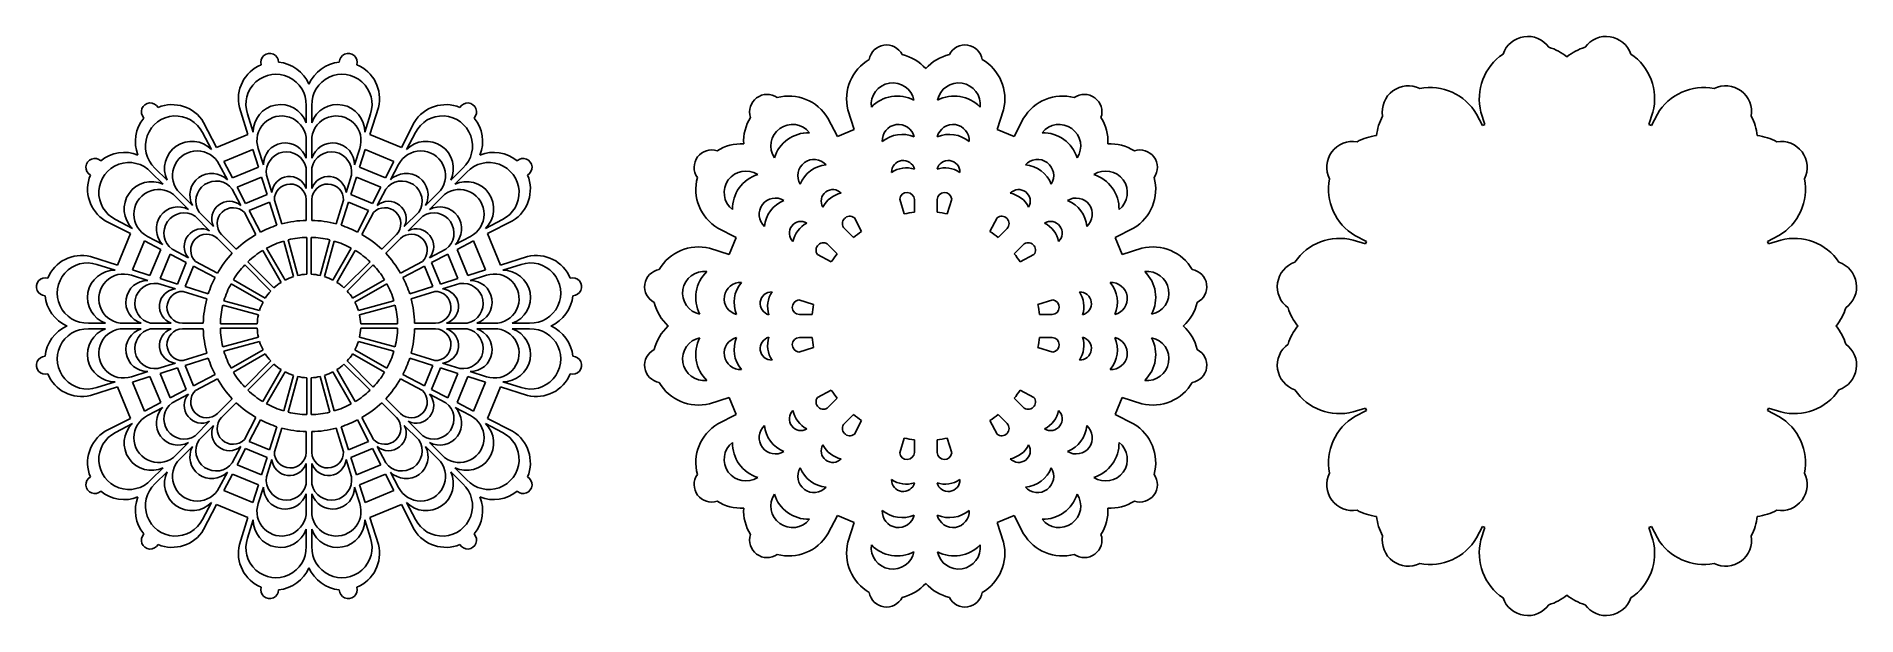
# Model space of a CAD drawing. Extents: x 148 to 788, y 27 to 230.
import ezdxf

# ---------------------------------------------------------------- set-up
doc = ezdxf.new("R2010")
doc.units = 0
doc.layers.get('0').update_dxf_attribs({"linetype": 'CONTINUOUS'})

msp = doc.modelspace()

# ---------------------------------------------------------------- linework, layer by layer
for p, q in [((222.555645, 195.614898), (219.549922, 205.058061)), ((242.97879, 199.734998), (242.97879, 205.803322)), ((244.97879, 199.734998), (244.97879, 205.803322)), ((265.401936, 195.614898), (268.407659, 205.058061)), ((211.534934, 191.04997), (206.982977, 199.852661)), ((224.375513, 196.368713), (222.369441, 202.798211)), ((263.582068, 196.368713), (265.588139, 202.798211)), ((276.422647, 191.04997), (280.974604, 199.852661)), ((429.577252, 194.876483), (426.24678, 201.317034)), ((435.504578, 197.331663), (433.30542, 204.240818)), ((485.740355, 197.331663), (487.939513, 204.240818)), ((491.667681, 194.876483), (494.998152, 201.317034)), ((656.199961, 198.702997), (654.095022, 202.773581)), ((657.033903, 199.048427), (655.643982, 203.415181)), ((657.033903, 199.048427), (656.199961, 198.702997)), ((714.659165, 199.048427), (716.049086, 203.415181)), ((715.493107, 198.702997), (714.659165, 199.048427)), ((715.493107, 198.702997), (717.598046, 202.773581)), ((209.715065, 190.296156), (206.58723, 196.261005)), ((211.534934, 191.04997), (222.555645, 195.614898)), ((242.97879, 187.215376), (242.97879, 194.641834)), ((244.97879, 187.215376), (244.97879, 194.641834)), ((265.401936, 195.614898), (276.422647, 191.04997)), ((278.242515, 190.296156), (281.370351, 196.261005)), ((429.577252, 194.876483), (435.504578, 197.331663)), ((485.740355, 197.331663), (491.667681, 194.876483)), ((224.257664, 190.267619), (214.112522, 186.065364)), ((217.061971, 180.361645), (214.112522, 186.065364)), ((226.205227, 184.148906), (224.257664, 190.267619)), ((227.961273, 184.876284), (226.151068, 190.678024)), ((259.996308, 184.876284), (261.806513, 190.678024)), ((261.752354, 184.148906), (263.699917, 190.267619)), ((273.845059, 186.065364), (263.699917, 190.267619)), ((270.89561, 180.361645), (273.845059, 186.065364)), ((192.766025, 178.107762), (188.475072, 182.398715)), ((194.180239, 179.521976), (189.889286, 183.812929)), ((215.305925, 179.634267), (212.483483, 185.016725)), ((217.061971, 180.361645), (226.205227, 184.148906)), ((218.759873, 177.078197), (227.326377, 180.626559)), ((229.269228, 174.522649), (227.326377, 180.626559)), ((230.971691, 175.227833), (229.062816, 181.345816)), ((242.97879, 176.665047), (242.97879, 183.920264)), ((244.97879, 176.665047), (244.97879, 183.920264)), ((256.985889, 175.227833), (258.894765, 181.345816)), ((258.688353, 174.522649), (260.631204, 180.626559)), ((260.631204, 180.626559), (269.197707, 177.078197)), ((261.752354, 184.148906), (270.89561, 180.361645)), ((272.651656, 179.634267), (275.474098, 185.016725)), ((293.777342, 179.521976), (298.068295, 183.812929)), ((295.191556, 178.107762), (299.482509, 182.398715)), ((201.618735, 169.255053), (196.367436, 174.506352)), ((203.032948, 170.669266), (197.781649, 175.920565)), ((219.999722, 170.683094), (217.023434, 176.35894)), ((221.702186, 171.388278), (218.759873, 177.078197)), ((221.702186, 171.388278), (229.269228, 174.522649)), ((242.97879, 165.430066), (242.97879, 172.746637)), ((244.97879, 165.430066), (244.97879, 172.746637)), ((258.688353, 174.522649), (266.255395, 171.388278)), ((266.255395, 171.388278), (269.197707, 177.078197)), ((267.957859, 170.683094), (270.934147, 176.35894)), ((284.924632, 170.669266), (290.175931, 175.920565)), ((286.338846, 169.255053), (291.590145, 174.506352)), ((453.096888, 167.73166), (451.481648, 172.908536)), ((456.622466, 168.243705), (456.622466, 172.701994)), ((464.622466, 168.243705), (464.622466, 172.701994)), ((468.148045, 167.73166), (469.763285, 172.908536)), ((209.078944, 161.794844), (203.948731, 166.925057)), ((210.493157, 163.209057), (205.362944, 168.33927)), ((225.368975, 160.443813), (221.324333, 168.157033)), ((223.011676, 168.855953), (230.133903, 171.806076)), ((226.921858, 161.294343), (223.011676, 168.855953)), ((232.715852, 163.694294), (230.133903, 171.806076)), ((234.415322, 164.190932), (231.821245, 172.504997)), ((253.542259, 164.190932), (256.136335, 172.504997)), ((255.241728, 163.694294), (257.823678, 171.806076)), ((257.823678, 171.806076), (264.945905, 168.855953)), ((261.035723, 161.294343), (264.945905, 168.855953)), ((262.588605, 160.443813), (266.633248, 168.157033)), ((277.464424, 163.209057), (282.594637, 168.33927)), ((278.878637, 161.794844), (284.00885, 166.925057)), ((438.067973, 161.506479), (435.549516, 166.309231)), ((483.17696, 161.506479), (485.695417, 166.309231)), ((181.238031, 160.753067), (172.43534, 165.305024)), ((181.991845, 162.572936), (176.026996, 165.700771)), ((176.673103, 149.732356), (181.238031, 160.753067)), ((218.437489, 155.264726), (213.263891, 160.438323)), ((269.520092, 155.264726), (274.693689, 160.438323)), ((305.965736, 162.572936), (311.930585, 165.700771)), ((306.71955, 160.753067), (315.522241, 165.305024)), ((306.71955, 160.753067), (311.284478, 149.732356)), ((394.055193, 159.354425), (387.614643, 162.684897)), ((435.212942, 159.375589), (432.060455, 162.528076)), ((486.031991, 159.375589), (489.184477, 162.528076)), ((527.189739, 159.354425), (533.63029, 162.684897)), ((615.452748, 157.955783), (611.382163, 160.060722)), ((756.24032, 157.955783), (760.310905, 160.060722)), ((186.222637, 158.175479), (182.020382, 148.030337)), ((191.926356, 155.22603), (186.222637, 158.175479)), ((192.653734, 156.982076), (187.271276, 159.804518)), ((188.139095, 146.082774), (191.926356, 155.22603)), ((191.661442, 144.961624), (195.209804, 153.528128)), ((200.899723, 150.585815), (195.209804, 153.528128)), ((201.604906, 152.288279), (195.929061, 155.264567)), ((217.023275, 153.850512), (211.849678, 159.02411)), ((234.198665, 143.648884), (227.723949, 154.863422)), ((235.584306, 144.448884), (229.10959, 155.663422)), ((238.502115, 145.65748), (235.150555, 158.165672)), ((240.047596, 146.07159), (236.696036, 158.579782)), ((243.17879, 146.48382), (243.17879, 159.433253)), ((244.77879, 146.48382), (244.77879, 159.433253)), ((247.909985, 146.07159), (251.261545, 158.579782)), ((249.455466, 145.65748), (252.807026, 158.165672)), ((252.373275, 144.448884), (258.847991, 155.663422)), ((253.758915, 143.648884), (260.233632, 154.863422)), ((270.934306, 153.850512), (276.107903, 159.02411)), ((286.352674, 152.288279), (292.02852, 155.264567)), ((287.057858, 150.585815), (292.747777, 153.528128)), ((292.747777, 153.528128), (296.296139, 144.961624)), ((295.303847, 156.982076), (300.686304, 159.804518)), ((296.031225, 155.22603), (301.734944, 158.175479)), ((296.031225, 155.22603), (299.818485, 146.082774)), ((305.937199, 148.030337), (301.734944, 158.175479)), ((391.600014, 153.427099), (384.690859, 155.626257)), ((391.600014, 153.427099), (394.055193, 159.354425)), ((429.556088, 153.718735), (426.403601, 156.871222)), ((491.688845, 153.718735), (494.841332, 156.871222)), ((527.189739, 159.354425), (529.644918, 153.427099)), ((529.644918, 153.427099), (536.554074, 155.626257)), ((615.107318, 157.121841), (610.740563, 158.511763)), ((615.452748, 157.955783), (615.107318, 157.121841)), ((756.58575, 157.121841), (756.24032, 157.955783)), ((756.58575, 157.121841), (760.952505, 158.511763)), ((176.673103, 149.732356), (167.22994, 152.738079)), ((175.919288, 147.912488), (169.48979, 149.91856)), ((188.139095, 146.082774), (182.020382, 148.030337)), ((197.765352, 143.018773), (200.899723, 150.585815)), ((200.481925, 142.154098), (203.432048, 149.276325)), ((210.993658, 145.366143), (203.432048, 149.276325)), ((211.844188, 146.919026), (204.130968, 150.963668)), ((230.561715, 140.594915), (221.405084, 149.751547)), ((231.693086, 141.726286), (222.536454, 150.882917)), ((256.264495, 141.726286), (265.421126, 150.882917)), ((257.395865, 140.594915), (266.552497, 149.751547)), ((276.113393, 146.919026), (283.826613, 150.963668)), ((276.963922, 145.366143), (284.525533, 149.276325)), ((284.525533, 149.276325), (287.475656, 142.154098)), ((287.057858, 150.585815), (290.192229, 143.018773)), ((299.818485, 146.082774), (305.937199, 148.030337)), ((311.284478, 149.732356), (320.72764, 152.738079)), ((312.038292, 147.912488), (318.467791, 149.91856)), ((427.425198, 150.863704), (422.622446, 153.382161)), ((493.819735, 150.863704), (498.622487, 153.382161)), ((187.411717, 144.326728), (181.609977, 146.136933)), ((197.060168, 141.316309), (190.942185, 143.225185)), ((197.765352, 143.018773), (191.661442, 144.961624)), ((208.593707, 139.572149), (200.481925, 142.154098)), ((227.839117, 136.703695), (216.624579, 143.178411)), ((228.639117, 138.089336), (217.424579, 144.564052)), ((259.318464, 138.089336), (270.533002, 144.564052)), ((260.118464, 136.703695), (271.333002, 143.178411)), ((279.363874, 139.572149), (287.475656, 142.154098)), ((290.192229, 143.018773), (296.296139, 144.961624)), ((290.897413, 141.316309), (297.015395, 143.225185)), ((300.545863, 144.326728), (306.347604, 146.136933)), ((208.097069, 137.872679), (199.783004, 140.466756)), ((226.216411, 132.240405), (213.708219, 135.591965)), ((226.630521, 133.785886), (214.122329, 137.137446)), ((261.32706, 133.785886), (273.835252, 137.137446)), ((261.74117, 132.240405), (274.249362, 135.591965)), ((279.860512, 137.872679), (288.174576, 140.466756)), ((421.200017, 135.834789), (416.023141, 137.450029)), ((500.044915, 135.834789), (505.221792, 137.450029)), ((172.553003, 129.309211), (166.484679, 129.309211)), ((185.072625, 129.309211), (177.646167, 129.309211)), ((195.622954, 129.309211), (188.367737, 129.309211)), ((206.857935, 129.309211), (199.541364, 129.309211)), ((225.804181, 129.109211), (212.854748, 129.109211)), ((262.1534, 129.109211), (275.102833, 129.109211)), ((281.099645, 129.309211), (288.416217, 129.309211)), ((292.334627, 129.309211), (299.589844, 129.309211)), ((302.884955, 129.309211), (310.311414, 129.309211)), ((315.404578, 129.309211), (321.472901, 129.309211)), ((420.687972, 132.309211), (416.229683, 132.309211)), ((500.55696, 132.309211), (505.01525, 132.309211)), ((172.553003, 127.309211), (166.484679, 127.309211)), ((185.072625, 127.309211), (177.646167, 127.309211)), ((195.622954, 127.309211), (188.367737, 127.309211)), ((206.857935, 127.309211), (199.541364, 127.309211)), ((225.804181, 127.509211), (212.854748, 127.509211)), ((226.216411, 124.378016), (213.708219, 121.026456)), ((226.630521, 122.832535), (214.122329, 119.480975)), ((261.32706, 122.832535), (273.835252, 119.480975)), ((261.74117, 124.378016), (274.249362, 121.026456)), ((262.1534, 127.509211), (275.102833, 127.509211)), ((281.099645, 127.309211), (288.416217, 127.309211)), ((292.334627, 127.309211), (299.589844, 127.309211)), ((302.884955, 127.309211), (310.311414, 127.309211)), ((315.404578, 127.309211), (321.472901, 127.309211)), ((420.687972, 124.309211), (416.229683, 124.309211)), ((500.55696, 124.309211), (505.01525, 124.309211)), ((197.060168, 115.302112), (190.942185, 113.393236)), ((208.097069, 118.745742), (199.783004, 116.151665)), ((208.593707, 117.046273), (200.481925, 114.464323)), ((227.839117, 119.914726), (216.624579, 113.44001)), ((228.639117, 118.529086), (217.424579, 112.054369)), ((230.561715, 116.023506), (221.405084, 106.866875)), ((257.395865, 116.023506), (266.552497, 106.866875)), ((259.318464, 118.529086), (270.533002, 112.054369)), ((260.118464, 119.914726), (271.333002, 113.44001)), ((279.363874, 117.046273), (287.475656, 114.464323)), ((279.860512, 118.745742), (288.174576, 116.151665)), ((290.897413, 115.302112), (297.015395, 113.393236)), ((421.200017, 120.783632), (416.023141, 119.168392)), ((500.044915, 120.783632), (505.221792, 119.168392)), ((175.919288, 108.705933), (169.48979, 106.699862)), ((187.411717, 112.291693), (181.609977, 110.481488)), ((188.139095, 110.535647), (182.020382, 108.588084)), ((191.926356, 101.392391), (188.139095, 110.535647)), ((197.765352, 113.599648), (191.661442, 111.656797)), ((195.209804, 103.090294), (191.661442, 111.656797)), ((200.899723, 106.032606), (197.765352, 113.599648)), ((203.432048, 107.342096), (200.481925, 114.464323)), ((210.993658, 111.252278), (203.432048, 107.342096)), ((211.844188, 109.699396), (204.130968, 105.654753)), ((231.693086, 114.892136), (222.536454, 105.735504)), ((234.198665, 112.969537), (227.723949, 101.754999)), ((235.584306, 112.169537), (229.10959, 100.954999)), ((238.502115, 110.960941), (235.150555, 98.452749)), ((240.047596, 110.546831), (236.696036, 98.038639)), ((243.17879, 110.134601), (243.17879, 97.185168)), ((244.77879, 110.134601), (244.77879, 97.185168)), ((247.909985, 110.546831), (251.261545, 98.038639)), ((249.455466, 110.960941), (252.807026, 98.452749)), ((252.373275, 112.169537), (258.847991, 100.954999)), ((253.758915, 112.969537), (260.233632, 101.754999)), ((256.264495, 114.892136), (265.421126, 105.735504)), ((276.113393, 109.699396), (283.826613, 105.654753)), ((276.963922, 111.252278), (284.525533, 107.342096)), ((287.475656, 114.464323), (284.525533, 107.342096)), ((290.192229, 113.599648), (287.057858, 106.032606)), ((290.192229, 113.599648), (296.296139, 111.656797)), ((296.296139, 111.656797), (292.747777, 103.090294)), ((299.818485, 110.535647), (296.031225, 101.392391)), ((299.818485, 110.535647), (305.937199, 108.588084)), ((300.545863, 112.291693), (306.347604, 110.481488)), ((312.038292, 108.705933), (318.467791, 106.699862)), ((176.673103, 106.886065), (167.22994, 103.880342)), ((181.238031, 95.865354), (176.673103, 106.886065)), ((182.020382, 108.588084), (186.222637, 98.442942)), ((200.899723, 106.032606), (195.209804, 103.090294)), ((201.604906, 104.330142), (195.929061, 101.353854)), ((217.023275, 102.767909), (211.849678, 97.594312)), ((270.934306, 102.767909), (276.107903, 97.594312)), ((286.352674, 104.330142), (292.02852, 101.353854)), ((287.057858, 106.032606), (292.747777, 103.090294)), ((301.734944, 98.442942), (305.937199, 108.588084)), ((311.284478, 106.886065), (306.71955, 95.865354)), ((311.284478, 106.886065), (320.72764, 103.880342)), ((391.600014, 103.191322), (384.690859, 100.992164)), ((394.055193, 97.263996), (391.600014, 103.191322)), ((427.425198, 105.754717), (422.622446, 103.23626)), ((429.556088, 102.899686), (426.403601, 99.7472)), ((491.688845, 102.899686), (494.841332, 99.7472)), ((493.819735, 105.754717), (498.622487, 103.23626)), ((529.644918, 103.191322), (527.189739, 97.263996)), ((529.644918, 103.191322), (536.554074, 100.992164)), ((191.926356, 101.392391), (186.222637, 98.442942)), ((192.653734, 99.636345), (187.271276, 96.813903)), ((218.437489, 101.353695), (213.263891, 96.180098)), ((225.368975, 96.174608), (221.324333, 88.461388)), ((262.588605, 96.174608), (266.633248, 88.461388)), ((269.520092, 101.353695), (274.693689, 96.180098)), ((295.303847, 99.636345), (300.686304, 96.813903)), ((296.031225, 101.392391), (301.734944, 98.442942)), ((394.055193, 97.263996), (387.614643, 93.933525)), ((435.212942, 97.242832), (432.060455, 94.090345)), ((486.031991, 97.242832), (489.184477, 94.090345)), ((527.189739, 97.263996), (533.63029, 93.933525)), ((615.107318, 99.49658), (610.740563, 98.106658)), ((615.452748, 98.662638), (611.382163, 96.557699)), ((615.107318, 99.49658), (615.452748, 98.662638)), ((756.24032, 98.662638), (756.58575, 99.49658)), ((756.24032, 98.662638), (760.310905, 96.557699)), ((756.58575, 99.49658), (760.952505, 98.106658)), ((181.238031, 95.865354), (172.43534, 91.313397)), ((181.991845, 94.045486), (176.026996, 90.91765)), ((209.078944, 94.823577), (203.948731, 89.693364)), ((210.493157, 93.409364), (205.362944, 88.279151)), ((226.921858, 95.324079), (223.011676, 87.762468)), ((232.715852, 92.924127), (230.133903, 84.812345)), ((234.415322, 92.427489), (231.821245, 84.113425)), ((242.97879, 91.188356), (242.97879, 83.871784)), ((244.97879, 91.188356), (244.97879, 83.871784)), ((253.542259, 92.427489), (256.136335, 84.113425)), ((255.241728, 92.924127), (257.823678, 84.812345)), ((261.035723, 95.324079), (264.945905, 87.762468)), ((277.464424, 93.409364), (282.594637, 88.279151)), ((278.878637, 94.823577), (284.00885, 89.693364)), ((305.965736, 94.045486), (311.930585, 90.91765)), ((306.71955, 95.865354), (315.522241, 91.313397)), ((438.067973, 95.111942), (435.549516, 90.30919)), ((483.17696, 95.111942), (485.695417, 90.30919)), ((201.618735, 87.363369), (196.367436, 82.11207)), ((203.032948, 85.949155), (197.781649, 80.697856)), ((219.999722, 85.935327), (217.023434, 80.259481)), ((221.702186, 85.230143), (218.759873, 79.540224)), ((229.269228, 82.095772), (221.702186, 85.230143)), ((230.133903, 84.812345), (223.011676, 87.762468)), ((264.945905, 87.762468), (257.823678, 84.812345)), ((266.255395, 85.230143), (258.688353, 82.095772)), ((266.255395, 85.230143), (269.197707, 79.540224)), ((267.957859, 85.935327), (270.934147, 80.259481)), ((284.924632, 85.949155), (290.175931, 80.697856)), ((286.338846, 87.363369), (291.590145, 82.11207)), ((453.096888, 88.886762), (451.481648, 83.709885)), ((456.622466, 88.374717), (456.622466, 83.916427)), ((464.622466, 88.374717), (464.622466, 83.916427)), ((468.148045, 88.886762), (469.763285, 83.709885)), ((192.766025, 78.510659), (188.475072, 74.219706)), ((194.180239, 77.096445), (189.889286, 72.805492)), ((215.305925, 76.984154), (212.483483, 71.601697)), ((227.326377, 75.991862), (218.759873, 79.540224)), ((229.269228, 82.095772), (227.326377, 75.991862)), ((230.971691, 81.390588), (229.062816, 75.272606)), ((242.97879, 79.953374), (242.97879, 72.698157)), ((244.97879, 79.953374), (244.97879, 72.698157)), ((256.985889, 81.390588), (258.894765, 75.272606)), ((258.688353, 82.095772), (260.631204, 75.991862)), ((269.197707, 79.540224), (260.631204, 75.991862)), ((272.651656, 76.984154), (275.474098, 71.601697)), ((293.777342, 77.096445), (298.068295, 72.805492)), ((295.191556, 78.510659), (299.482509, 74.219706)), ((217.061971, 76.256776), (214.112522, 70.553057)), ((214.112522, 70.553057), (224.257664, 66.350802)), ((226.205227, 72.469516), (217.061971, 76.256776)), ((226.205227, 72.469516), (224.257664, 66.350802)), ((227.961273, 71.742138), (226.151068, 65.940397)), ((259.996308, 71.742138), (261.806513, 65.940397)), ((270.89561, 76.256776), (261.752354, 72.469516)), ((261.752354, 72.469516), (263.699917, 66.350802)), ((263.699917, 66.350802), (273.845059, 70.553057)), ((270.89561, 76.256776), (273.845059, 70.553057)), ((209.715065, 66.322265), (206.58723, 60.357416)), ((211.534934, 65.568451), (206.982977, 56.76576)), ((222.555645, 61.003523), (211.534934, 65.568451)), ((242.97879, 69.403045), (242.97879, 61.976587)), ((244.97879, 69.403045), (244.97879, 61.976587)), ((276.422647, 65.568451), (265.401936, 61.003523)), ((276.422647, 65.568451), (280.974604, 56.76576)), ((278.242515, 66.322265), (281.370351, 60.357416)), ((222.555645, 61.003523), (219.549922, 51.56036)), ((224.375513, 60.249709), (222.369441, 53.82021)), ((263.582068, 60.249709), (265.588139, 53.82021)), ((265.401936, 61.003523), (268.407659, 51.56036)), ((429.577252, 61.741938), (426.24678, 55.301387)), ((435.504578, 59.286759), (429.577252, 61.741938)), ((435.504578, 59.286759), (433.30542, 52.377603)), ((491.667681, 61.741938), (485.740355, 59.286759)), ((485.740355, 59.286759), (487.939513, 52.377603)), ((491.667681, 61.741938), (494.998152, 55.301387)), ((656.199961, 57.915425), (654.095022, 53.84484)), ((657.033903, 57.569995), (655.643982, 53.20324)), ((656.199961, 57.915425), (657.033903, 57.569995)), ((714.659165, 57.569995), (715.493107, 57.915425)), ((714.659165, 57.569995), (716.049086, 53.20324)), ((715.493107, 57.915425), (717.598046, 53.84484)), ((242.97879, 56.883423), (242.97879, 50.815099)), ((244.97879, 56.883423), (244.97879, 50.815099))]:
    msp.add_line(p, q)
for centre, radius, start, end in [((230.202182, 220.917443), 3.131531, 1.530034, 195.440582), ((257.755399, 220.917443), 3.131531, 344.559418, 178.469966), ((446.845858, 220.917443), 6.131531, 26.480143, 170.490472), ((474.399075, 220.917443), 6.131531, 9.509528, 153.519857), ((673.977838, 208.128868), 18.930112, 123.902743, 194.418622), ((672.069925, 220.917443), 9.131531, 35.640525, 161.330091), ((673.977838, 208.128868), 18.930112, 51.172749, 73.067873), ((697.71523, 208.128868), 18.930112, 106.932127, 128.827251), ((699.623143, 220.917443), 9.131531, 18.669909, 144.359475), ((697.71523, 208.128868), 18.930112, 345.581378, 56.097257), ((232.110095, 208.128868), 12.930112, 112.395856, 193.738604), ((232.110095, 208.128868), 12.930112, 23.377388, 84.57476), ((255.847486, 208.128868), 12.930112, 95.42524, 156.622612), ((255.847486, 208.128868), 12.930112, 346.261396, 67.604144), ((448.753771, 208.128868), 15.930112, 119.959015, 194.126832), ((448.753771, 208.128868), 15.930112, 41.83679, 77.0116), ((472.491162, 208.128868), 15.930112, 102.9884, 138.16321), ((472.491162, 208.128868), 15.930112, 345.873168, 60.040985), ((232.404381, 206.150637), 10.580112, 358.118803, 198.473203), ((255.5532, 206.150637), 10.580112, 341.526797, 181.881197), ((449.048057, 206.150637), 7.580112, 11.328115, 186.957658), ((472.196876, 206.150637), 7.580112, 353.042342, 168.671885), ((630.104158, 203.534653), 9.131531, 63.669909, 189.359475), ((637.797949, 193.142667), 18.930112, 30.581378, 101.097257), ((733.89512, 193.142667), 18.930112, 78.902743, 149.418622), ((741.58891, 203.534653), 9.131531, 350.640525, 116.330091), ((188.236415, 203.534653), 3.131531, 29.559418, 223.469966), ((195.930205, 193.142667), 12.930112, 31.261396, 112.604144), ((233.954439, 196.51947), 9.580112, 19.611836, 180.901671), ((254.003142, 196.51947), 9.580112, 359.098329, 160.388164), ((292.027376, 193.142667), 12.930112, 67.395856, 148.738604), ((299.721166, 203.534653), 3.131531, 316.530034, 150.440582), ((404.880091, 203.534653), 6.131531, 54.509528, 198.519857), ((412.573881, 193.142667), 15.930112, 30.873168, 105.040985), ((450.598115, 196.51947), 12.580112, 62.121788, 136.163985), ((470.646818, 196.51947), 12.580112, 43.836015, 117.878212), ((508.671052, 193.142667), 15.930112, 74.959015, 149.126832), ((516.364842, 203.534653), 6.131531, 341.480143, 125.490472), ((195.930205, 193.142667), 12.930112, 140.42524, 201.622612), ((197.120933, 191.535755), 10.580112, 26.526797, 226.881197), ((234.383911, 193.428414), 8.680112, 8.035878, 198.473203), ((253.57367, 193.428414), 8.680112, 341.526797, 171.964122), ((290.836647, 191.535755), 10.580112, 313.118803, 153.473203), ((292.027376, 193.142667), 12.930112, 338.377388, 39.57476), ((412.573881, 193.142667), 15.930112, 147.9884, 183.16321), ((413.764609, 191.535755), 7.580112, 38.042342, 213.671885), ((451.027587, 193.428414), 5.680112, 13.321101, 183.542879), ((470.217346, 193.428414), 5.680112, 356.457121, 166.678899), ((507.480323, 191.535755), 7.580112, 326.328115, 141.957658), ((508.671052, 193.142667), 15.930112, 356.83679, 32.0116), ((637.797949, 193.142667), 18.930112, 151.932127, 173.827251), ((733.89512, 193.142667), 18.930112, 6.172749, 28.067873), ((202.835141, 183.629434), 9.580112, 44.098329, 205.388164), ((235.641051, 184.947844), 7.680112, 17.172366, 180.533865), ((252.31653, 184.947844), 7.680112, 359.466135, 162.827634), ((285.12244, 183.629434), 9.580112, 334.611836, 135.901671), ((395.78901, 176.357796), 15.930112, 86.83679, 122.0116), ((419.478817, 183.629434), 12.580112, 88.836015, 162.878212), ((452.284727, 184.947844), 10.680112, 66.432953, 130.431028), ((468.960206, 184.947844), 10.680112, 49.568972, 113.567047), ((501.766116, 183.629434), 12.580112, 17.121788, 91.163985), ((525.455922, 176.357796), 15.930112, 57.9884, 93.16321), ((610.621091, 184.051586), 9.131531, 80.640525, 206.330091), ((621.013078, 176.357796), 18.930112, 96.172749, 118.067873), ((750.67999, 176.357796), 18.930112, 61.932127, 83.827251), ((761.071977, 184.051586), 9.131531, 333.669909, 99.359475), ((168.753348, 184.051586), 3.131531, 46.530034, 240.440582), ((180.752246, 175.167067), 10.580112, 43.118803, 243.473203), ((179.145334, 176.357796), 12.930112, 68.377388, 129.57476), ((204.717165, 181.140045), 8.680112, 26.526797, 216.964122), ((236.064407, 182.397346), 7.080112, 12.421279, 188.541104), ((251.893174, 182.397346), 7.080112, 351.458896, 167.578721), ((283.240416, 181.140045), 8.680112, 323.035878, 153.473203), ((307.205334, 175.167067), 10.580112, 296.526797, 136.881197), ((308.812246, 176.357796), 12.930112, 50.42524, 111.622612), ((319.204233, 184.051586), 3.131531, 299.559418, 133.469966), ((385.397024, 184.051586), 6.131531, 71.480143, 215.490472), ((421.360841, 181.140045), 5.680112, 41.457121, 211.678899), ((452.708082, 182.397346), 4.080112, 14.060187, 181.615936), ((468.53685, 182.397346), 4.080112, 358.384064, 165.939813), ((499.884092, 181.140045), 5.680112, 328.321101, 138.542879), ((535.847909, 184.051586), 6.131531, 324.509528, 108.519857), ((179.145334, 176.357796), 12.930112, 157.395856, 238.738604), ((188.658566, 169.45286), 9.580112, 64.611836, 225.901671), ((209.824901, 174.254444), 7.680112, 44.466135, 207.827634), ((211.329018, 172.151612), 7.080112, 36.458896, 212.578721), ((237.127199, 174.676917), 6.180112, 18.765652, 174.885669), ((250.830382, 174.676917), 6.180112, 5.114331, 161.234348), ((276.628563, 172.151612), 7.080112, 327.421279, 143.541104), ((278.13268, 174.254444), 7.680112, 332.172366, 135.533865), ((299.299014, 169.45286), 9.580112, 314.098329, 115.388164), ((308.812246, 176.357796), 12.930112, 301.261396, 22.604144), ((395.78901, 176.357796), 15.930112, 164.959015, 239.126832), ((397.395922, 175.167067), 7.580112, 56.328115, 231.957658), ((405.302242, 169.45286), 12.580112, 107.121788, 181.163985), ((426.468577, 174.254444), 10.680112, 94.568972, 158.567047), ((453.770875, 174.676917), 9.180112, 71.617167, 124.058956), ((467.474058, 174.676917), 9.180112, 55.941044, 108.382833), ((494.776356, 174.254444), 10.680112, 21.432953, 85.431028), ((523.84901, 175.167067), 7.580112, 308.042342, 123.671885), ((515.94269, 169.45286), 12.580112, 358.836015, 72.878212), ((525.455922, 176.357796), 15.930112, 300.873168, 15.040985), ((621.013078, 176.357796), 18.930112, 168.902743, 239.418622), ((750.67999, 176.357796), 18.930112, 300.581378, 11.097257), ((191.147956, 167.570836), 8.680112, 53.035878, 243.473203), ((237.400422, 172.607161), 5.580112, 1.432269, 181.049072), ((250.557159, 172.607161), 5.580112, 358.950928, 178.567731), ((296.809625, 167.570836), 8.680112, 296.526797, 126.964122), ((407.791632, 167.570836), 5.680112, 58.321101, 228.542879), ((427.972694, 172.151612), 4.080112, 43.384064, 210.939813), ((432.680354, 165.940937), 9.180112, 100.941044, 153.382833), ((454.044098, 172.607161), 2.580112, 2.106396, 173.292143), ((467.200835, 172.607161), 2.580112, 6.707857, 177.893604), ((493.272239, 172.151612), 4.080112, 329.060187, 136.615936), ((488.564579, 165.940937), 9.180112, 26.617167, 79.058956), ((513.453301, 167.570836), 5.680112, 311.457121, 121.678899), ((198.033557, 162.4631), 7.680112, 62.172366, 225.533865), ((200.136389, 160.958983), 7.080112, 57.421279, 233.541104), ((216.036678, 165.940937), 6.180112, 50.114331, 206.234348), ((217.307018, 164.284201), 5.580112, 43.950928, 223.567731), ((270.650563, 164.284201), 5.580112, 316.432269, 136.049072), ((271.920903, 165.940937), 6.180112, 333.765652, 129.885669), ((287.821192, 160.958983), 7.080112, 306.458896, 122.578721), ((289.924024, 162.4631), 7.680112, 314.466135, 117.827634), ((414.677233, 162.4631), 10.680112, 111.432953, 175.431028), ((433.950694, 164.284201), 2.580112, 51.707857, 222.893604), ((460.622466, 128.309211), 40.134322, 95.719898, 100.807494), ((460.622466, 128.309211), 40.134322, 79.192506, 84.280102), ((487.294239, 164.284201), 2.580112, 317.106396, 128.292143), ((506.5677, 162.4631), 10.680112, 4.568972, 68.567047), ((206.347064, 156.251323), 6.180112, 63.765652, 219.885669), ((208.0038, 154.980983), 5.580112, 46.432269, 226.049072), ((243.97879, 128.309211), 37.134322, 120.076022, 133.45688), ((243.97879, 128.309211), 37.134322, 107.656076, 117.343924), ((243.97879, 128.309211), 37.134322, 91.54312, 104.923978), ((243.97879, 128.309211), 37.134322, 75.076022, 88.45688), ((243.97879, 128.309211), 37.134322, 62.656076, 72.343924), ((243.97879, 128.309211), 37.134322, 46.54312, 59.923978), ((279.953781, 154.980983), 5.580112, 313.950928, 133.567731), ((281.610516, 156.251323), 6.180112, 320.114331, 116.234348), ((416.780065, 160.958983), 4.080112, 59.060187, 226.615936), ((422.99074, 156.251323), 9.180112, 116.617167, 169.058956), ((460.622466, 128.309211), 40.134322, 124.192506, 129.280102), ((460.622466, 128.309211), 40.134322, 50.719898, 55.807494), ((504.464868, 160.958983), 4.080112, 313.384064, 120.939813), ((498.254192, 156.251323), 9.180112, 10.941044, 63.382833), ((243.97879, 128.309211), 37.134322, 136.54312, 149.923978), ((243.97879, 128.309211), 31.134322, 121.472384, 133.527616), ((243.97879, 128.309211), 31.134322, 106.472384, 118.527616), ((243.97879, 128.309211), 31.134322, 91.472384, 103.527616), ((243.97879, 128.309211), 31.134322, 76.472384, 88.527616), ((243.97879, 128.309211), 31.134322, 61.472384, 73.527616), ((243.97879, 128.309211), 31.134322, 46.472384, 58.527616), ((243.97879, 128.309211), 37.134322, 30.076022, 43.45688), ((380.802809, 140.177906), 15.930112, 75.873168, 150.040985), ((424.647476, 154.980983), 2.580112, 47.106396, 218.292143), ((460.622466, 128.309211), 40.134322, 140.719898, 145.807494), ((460.622466, 128.309211), 40.134322, 34.192506, 39.280102), ((496.597457, 154.980983), 2.580112, 321.707857, 132.893604), ((540.442123, 140.177906), 15.930112, 29.959015, 104.126832), ((606.026877, 140.177906), 18.930112, 75.581378, 146.097257), ((765.666191, 140.177906), 18.930112, 33.902743, 104.418622), ((164.159133, 140.177906), 12.930112, 76.261396, 157.604144), ((166.137364, 139.88362), 10.580112, 71.526797, 271.881197), ((175.768531, 138.333562), 9.580112, 89.098329, 250.388164), ((243.97879, 128.309211), 31.134322, 136.472384, 148.527616), ((243.97879, 128.309211), 31.134322, 31.472384, 43.527616), ((312.18905, 138.333562), 9.580112, 289.611836, 90.901671), ((321.820217, 139.88362), 10.580112, 268.118803, 108.473203), ((323.798447, 140.177906), 12.930112, 22.395856, 103.738604), ((368.014234, 142.085819), 6.131531, 99.509528, 243.519857), ((382.78104, 139.88362), 7.580112, 83.042342, 258.671885), ((392.412207, 138.333562), 12.580112, 133.836015, 207.878212), ((538.463893, 139.88362), 7.580112, 281.328115, 96.957658), ((528.832726, 138.333562), 12.580112, 332.121788, 46.163985), ((553.230699, 142.085819), 6.131531, 296.480143, 80.490472), ((593.238302, 142.085819), 9.131531, 108.669909, 234.359475), ((778.454767, 142.085819), 9.131531, 305.640525, 71.330091), ((151.370558, 142.085819), 3.131531, 74.559418, 268.469966), ((178.859587, 137.90409), 8.680112, 71.526797, 261.964122), ((187.340157, 136.64695), 7.680112, 89.466135, 252.827634), ((189.890655, 136.223594), 7.080112, 81.458896, 257.578721), ((197.611084, 135.160802), 6.180112, 95.114331, 251.234348), ((243.97879, 128.309211), 37.134322, 152.656076, 162.343924), ((243.97879, 128.309211), 31.134322, 151.472384, 163.527616), ((243.97879, 128.309211), 18.192208, 122.520387, 132.479613), ((243.97879, 128.309211), 18.192208, 107.520387, 117.479613), ((243.97879, 128.309211), 18.192208, 92.520387, 102.479613), ((243.97879, 128.309211), 18.192208, 77.520387, 87.479613), ((243.97879, 128.309211), 18.192208, 62.520387, 72.479613), ((243.97879, 128.309211), 18.192208, 47.520387, 57.479613), ((243.97879, 128.309211), 31.134322, 16.472384, 28.527616), ((243.97879, 128.309211), 37.134322, 17.656076, 27.343924), ((290.346497, 135.160802), 6.180112, 288.765652, 84.885669), ((298.066926, 136.223594), 7.080112, 282.421279, 98.541104), ((300.617423, 136.64695), 7.680112, 287.172366, 90.533865), ((309.097993, 137.90409), 8.680112, 278.035878, 108.473203), ((336.587023, 142.085819), 3.131531, 271.530034, 105.440582), ((395.503263, 137.90409), 5.680112, 86.457121, 256.678899), ((403.983833, 136.64695), 10.680112, 139.568972, 203.567047), ((525.741669, 137.90409), 5.680112, 283.321101, 93.542879), ((517.261099, 136.64695), 10.680112, 336.432953, 40.431028), ((164.159133, 140.177906), 12.930112, 185.42524, 246.622612), ((199.68084, 134.887579), 5.580112, 88.950928, 268.567731), ((243.97879, 128.309211), 37.134322, 165.076022, 178.45688), ((243.97879, 128.309211), 31.134322, 166.472384, 178.527616), ((243.97879, 128.309211), 18.192208, 152.520387, 162.479613), ((243.97879, 128.309211), 18.192208, 137.520387, 147.479613), ((243.97879, 128.309211), 18.192208, 32.520387, 42.479613), ((243.97879, 128.309211), 18.192208, 17.520387, 27.479613), ((243.97879, 128.309211), 31.134322, 1.472384, 13.527616), ((243.97879, 128.309211), 37.134322, 1.54312, 14.923978), ((288.276741, 134.887579), 5.580112, 271.432269, 91.049072), ((323.798447, 140.177906), 12.930112, 293.377388, 354.57476), ((380.802809, 140.177906), 15.930112, 192.9884, 228.16321), ((406.534331, 136.223594), 4.080112, 88.384064, 255.939813), ((414.25476, 135.160802), 9.180112, 145.941044, 198.382833), ((416.324516, 134.887579), 2.580112, 96.707857, 267.893604), ((460.622466, 128.309211), 40.134322, 169.192506, 174.280102), ((460.622466, 128.309211), 40.134322, 5.719898, 10.807494), ((504.920417, 134.887579), 2.580112, 272.106396, 83.292143), ((514.710602, 136.223594), 4.080112, 284.060187, 91.615936), ((506.990172, 135.160802), 9.180112, 341.617167, 34.058956), ((540.442123, 140.177906), 15.930112, 311.83679, 347.0116), ((606.026877, 140.177906), 18.930112, 196.932127, 218.827251), ((765.666191, 140.177906), 18.930112, 321.172749, 343.067873), ((164.159133, 116.440515), 12.930112, 113.377388, 174.57476), ((243.97879, 128.309211), 18.192208, 167.520387, 177.479613), ((243.97879, 128.309211), 18.192208, 2.520387, 12.479613), ((323.798447, 116.440515), 12.930112, 5.42524, 66.622612), ((380.802809, 116.440515), 15.930112, 131.83679, 167.0116), ((540.442123, 116.440515), 15.930112, 12.9884, 48.16321), ((606.026877, 116.440515), 18.930112, 141.172749, 163.067873), ((765.666191, 116.440515), 18.930112, 16.932127, 38.827251), ((166.137364, 116.734801), 10.580112, 88.118803, 288.473203), ((175.768531, 118.284859), 9.580112, 109.611836, 270.901671), ((178.859587, 118.714331), 8.680112, 98.035878, 288.473203), ((187.340157, 119.971471), 7.680112, 107.172366, 270.533865), ((189.890655, 120.394827), 7.080112, 102.421279, 278.541104), ((197.611084, 121.457619), 6.180112, 108.765652, 264.885669), ((199.68084, 121.730842), 5.580112, 91.432269, 271.049072), ((243.97879, 128.309211), 37.134322, 181.54312, 194.923978), ((243.97879, 128.309211), 31.134322, 181.472384, 193.527616), ((243.97879, 128.309211), 18.192208, 182.520387, 192.479613), ((243.97879, 128.309211), 18.192208, 197.520387, 207.479613), ((243.97879, 128.309211), 18.192208, 332.520387, 342.479613), ((243.97879, 128.309211), 18.192208, 347.520387, 357.479613), ((243.97879, 128.309211), 31.134322, 346.472384, 358.527616), ((243.97879, 128.309211), 37.134322, 345.076022, 358.45688), ((288.276741, 121.730842), 5.580112, 268.950928, 88.567731), ((290.346497, 121.457619), 6.180112, 275.114331, 71.234348), ((298.066926, 120.394827), 7.080112, 261.458896, 77.578721), ((300.617423, 119.971471), 7.680112, 269.466135, 72.827634), ((309.097993, 118.714331), 8.680112, 251.526797, 81.964122), ((312.18905, 118.284859), 9.580112, 269.098329, 70.388164), ((321.820217, 116.734801), 10.580112, 251.526797, 91.881197), ((382.78104, 116.734801), 7.580112, 101.328115, 276.957658), ((392.412207, 118.284859), 12.580112, 152.121788, 226.163985), ((395.503263, 118.714331), 5.680112, 103.321101, 273.542879), ((403.983833, 119.971471), 10.680112, 156.432953, 220.431028), ((406.534331, 120.394827), 4.080112, 104.060187, 271.615936), ((414.25476, 121.457619), 9.180112, 161.617167, 214.058956), ((416.324516, 121.730842), 2.580112, 92.106396, 263.292143), ((460.622466, 128.309211), 40.134322, 185.719898, 190.807494), ((460.622466, 128.309211), 40.134322, 349.192506, 354.280102), ((504.920417, 121.730842), 2.580112, 276.707857, 87.893604), ((514.710602, 120.394827), 4.080112, 268.384064, 75.939813), ((506.990172, 121.457619), 9.180112, 325.941044, 18.382833), ((525.741669, 118.714331), 5.680112, 266.457121, 76.678899), ((517.261099, 119.971471), 10.680112, 319.568972, 23.567047), ((528.832726, 118.284859), 12.580112, 313.836015, 27.878212), ((538.463893, 116.734801), 7.580112, 263.042342, 78.671885), ((593.238302, 114.532602), 9.131531, 125.640525, 251.330091), ((778.454767, 114.532602), 9.131531, 288.669909, 54.359475), ((151.370558, 114.532602), 3.131531, 91.530034, 285.440582), ((243.97879, 128.309211), 37.134322, 197.656076, 207.343924), ((243.97879, 128.309211), 31.134322, 196.472384, 208.527616), ((243.97879, 128.309211), 18.192208, 212.520387, 222.479613), ((243.97879, 128.309211), 18.192208, 317.520387, 327.479613), ((243.97879, 128.309211), 31.134322, 331.472384, 343.527616), ((243.97879, 128.309211), 37.134322, 332.656076, 342.343924), ((336.587023, 114.532602), 3.131531, 254.559418, 88.469966), ((368.014234, 114.532602), 6.131531, 116.480143, 260.490472), ((553.230699, 114.532602), 6.131531, 279.509528, 63.519857), ((164.159133, 116.440515), 12.930112, 202.395856, 283.738604), ((243.97879, 128.309211), 37.134322, 210.076022, 223.45688), ((243.97879, 128.309211), 31.134322, 211.472384, 223.527616), ((243.97879, 128.309211), 18.192208, 227.520387, 237.479613), ((243.97879, 128.309211), 18.192208, 242.520387, 252.479613), ((243.97879, 128.309211), 18.192208, 257.520387, 267.479613), ((243.97879, 128.309211), 18.192208, 272.520387, 282.479613), ((243.97879, 128.309211), 18.192208, 287.520387, 297.479613), ((243.97879, 128.309211), 18.192208, 302.520387, 312.479613), ((243.97879, 128.309211), 31.134322, 316.472384, 328.527616), ((243.97879, 128.309211), 37.134322, 316.54312, 329.923978), ((323.798447, 116.440515), 12.930112, 256.261396, 337.604144), ((206.347064, 100.367098), 6.180112, 140.114331, 296.234348), ((208.0038, 101.637438), 5.580112, 133.950928, 313.567731), ((243.97879, 128.309211), 31.134322, 226.472384, 238.527616), ((243.97879, 128.309211), 31.134322, 301.472384, 313.527616), ((279.953781, 101.637438), 5.580112, 226.432269, 46.049072), ((281.610516, 100.367098), 6.180112, 243.765652, 39.885669), ((380.802809, 116.440515), 15.930112, 209.959015, 284.126832), ((424.647476, 101.637438), 2.580112, 141.707857, 312.893604), ((460.622466, 128.309211), 40.134322, 214.192506, 219.280102), ((460.622466, 128.309211), 40.134322, 320.719898, 325.807494), ((496.597457, 101.637438), 2.580112, 227.106396, 38.292143), ((540.442123, 116.440515), 15.930112, 255.873168, 330.040985), ((606.026877, 116.440515), 18.930112, 213.902743, 284.418622), ((765.666191, 116.440515), 18.930112, 255.581378, 326.097257), ((191.147956, 89.047585), 8.680112, 116.526797, 306.964122), ((198.033557, 94.155321), 7.680112, 134.466135, 297.827634), ((200.136389, 95.659438), 7.080112, 126.458896, 302.578721), ((217.307018, 92.33422), 5.580112, 136.432269, 316.049072), ((243.97879, 128.309211), 37.134322, 226.54312, 239.923978), ((243.97879, 128.309211), 31.134322, 241.472384, 253.527616), ((243.97879, 128.309211), 31.134322, 256.472384, 268.527616), ((243.97879, 128.309211), 31.134322, 271.472384, 283.527616), ((243.97879, 128.309211), 31.134322, 286.472384, 298.527616), ((243.97879, 128.309211), 37.134322, 300.076022, 313.45688), ((270.650563, 92.33422), 5.580112, 223.950928, 43.567731), ((287.821192, 95.659438), 7.080112, 237.421279, 53.541104), ((289.924024, 94.155321), 7.680112, 242.172366, 45.533865), ((296.809625, 89.047585), 8.680112, 233.035878, 63.473203), ((416.780065, 95.659438), 4.080112, 133.384064, 300.939813), ((422.99074, 100.367098), 9.180112, 190.941044, 243.382833), ((460.622466, 128.309211), 40.134322, 230.719898, 235.807494), ((460.622466, 128.309211), 40.134322, 304.192506, 309.280102), ((498.254192, 100.367098), 9.180112, 296.617167, 349.058956), ((504.464868, 95.659438), 4.080112, 239.060187, 46.615936), ((621.013078, 80.260625), 18.930112, 120.581378, 191.097257), ((750.67999, 80.260625), 18.930112, 348.902743, 59.418622), ((179.145334, 80.260625), 12.930112, 121.261396, 202.604144), ((180.752246, 81.451354), 10.580112, 116.526797, 316.881197), ((188.658566, 87.165561), 9.580112, 134.098329, 295.388164), ((216.036678, 90.677484), 6.180112, 153.765652, 309.885669), ((243.97879, 128.309211), 37.134322, 242.656076, 252.343924), ((243.97879, 128.309211), 37.134322, 255.076022, 268.45688), ((243.97879, 128.309211), 37.134322, 271.54312, 284.923978), ((243.97879, 128.309211), 37.134322, 287.656076, 297.343924), ((271.920903, 90.677484), 6.180112, 230.114331, 26.234348), ((299.299014, 87.165561), 9.580112, 244.611836, 45.901671), ((307.205334, 81.451354), 10.580112, 223.118803, 63.473203), ((308.812246, 80.260625), 12.930112, 337.395856, 58.738604), ((395.78901, 80.260625), 15.930112, 120.873168, 195.040985), ((407.791632, 89.047585), 5.680112, 131.457121, 301.678899), ((414.677233, 94.155321), 10.680112, 184.568972, 248.567047), ((433.950694, 92.33422), 2.580112, 137.106396, 308.292143), ((487.294239, 92.33422), 2.580112, 231.707857, 42.893604), ((506.5677, 94.155321), 10.680112, 291.432953, 355.431028), ((513.453301, 89.047585), 5.680112, 238.321101, 48.542879), ((525.455922, 80.260625), 15.930112, 344.959015, 59.126832), ((209.824901, 82.363977), 7.680112, 152.172366, 315.533865), ((211.329018, 84.466809), 7.080112, 147.421279, 323.541104), ((237.400422, 84.01126), 5.580112, 178.950928, 358.567731), ((250.557159, 84.01126), 5.580112, 181.432269, 1.049072), ((276.628563, 84.466809), 7.080112, 216.458896, 32.578721), ((278.13268, 82.363977), 7.680112, 224.466135, 27.827634), ((397.395922, 81.451354), 7.580112, 128.042342, 303.671885), ((405.302242, 87.165561), 12.580112, 178.836015, 252.878212), ((427.972694, 84.466809), 4.080112, 149.060187, 316.615936), ((432.680354, 90.677484), 9.180112, 206.617167, 259.058956), ((454.044098, 84.01126), 2.580112, 186.707857, 357.893604), ((460.622466, 128.309211), 40.134322, 259.192506, 264.280102), ((460.622466, 128.309211), 40.134322, 275.719898, 280.807494), ((467.200835, 84.01126), 2.580112, 182.106396, 353.292143), ((493.272239, 84.466809), 4.080112, 223.384064, 30.939813), ((488.564579, 90.677484), 9.180112, 280.941044, 333.382833), ((523.84901, 81.451354), 7.580112, 236.328115, 51.957658), ((515.94269, 87.165561), 12.580112, 287.121788, 1.163985), ((202.835141, 72.988987), 9.580112, 154.611836, 315.901671), ((204.717165, 75.478376), 8.680112, 143.035878, 333.473203), ((237.127199, 81.941504), 6.180112, 185.114331, 341.234348), ((250.830382, 81.941504), 6.180112, 198.765652, 354.885669), ((283.240416, 75.478376), 8.680112, 206.526797, 36.964122), ((285.12244, 72.988987), 9.580112, 224.098329, 25.388164), ((421.360841, 75.478376), 5.680112, 148.321101, 318.542879), ((426.468577, 82.363977), 10.680112, 201.432953, 265.431028), ((499.884092, 75.478376), 5.680112, 221.457121, 31.678899), ((494.776356, 82.363977), 10.680112, 274.568972, 338.567047), ((168.753348, 72.566835), 3.131531, 119.559418, 313.469966), ((197.120933, 65.082667), 10.580112, 133.118803, 333.473203), ((235.641051, 71.670578), 7.680112, 179.466135, 342.827634), ((236.064407, 74.221075), 7.080112, 171.458896, 347.578721), ((251.893174, 74.221075), 7.080112, 192.421279, 8.541104), ((252.31653, 71.670578), 7.680112, 197.172366, 0.533865), ((290.836647, 65.082667), 10.580112, 206.526797, 46.881197), ((319.204233, 72.566835), 3.131531, 226.530034, 60.440582), ((385.397024, 72.566835), 6.131531, 144.509528, 288.519857), ((452.708082, 74.221075), 4.080112, 178.384064, 345.939813), ((453.770875, 81.941504), 9.180112, 235.941044, 288.382833), ((468.53685, 74.221075), 4.080112, 194.060187, 1.615936), ((467.474058, 81.941504), 9.180112, 251.617167, 304.058956), ((535.847909, 72.566835), 6.131531, 251.480143, 35.490472), ((610.621091, 72.566835), 9.131531, 153.669909, 279.359475), ((761.071977, 72.566835), 9.131531, 260.640525, 26.330091), ((179.145334, 80.260625), 12.930112, 230.42524, 291.622612), ((195.930205, 63.475755), 12.930112, 158.377388, 219.57476), ((234.383911, 63.190008), 8.680112, 161.526797, 351.964122), ((253.57367, 63.190008), 8.680112, 188.035878, 18.473203), ((292.027376, 63.475755), 12.930112, 320.42524, 21.622612), ((308.812246, 80.260625), 12.930112, 248.377388, 309.57476), ((395.78901, 80.260625), 15.930112, 237.9884, 273.16321), ((412.573881, 63.475755), 15.930112, 176.83679, 212.0116), ((413.764609, 65.082667), 7.580112, 146.328115, 321.957658), ((419.478817, 72.988987), 12.580112, 197.121788, 271.163985), ((501.766116, 72.988987), 12.580112, 268.836015, 342.878212), ((507.480323, 65.082667), 7.580112, 218.042342, 33.671885), ((508.671052, 63.475755), 15.930112, 327.9884, 3.16321), ((525.455922, 80.260625), 15.930112, 266.83679, 302.0116), ((233.954439, 60.098951), 9.580112, 179.098329, 340.388164), ((254.003142, 60.098951), 9.580112, 199.611836, 0.901671), ((451.027587, 63.190008), 5.680112, 176.457121, 346.678899), ((452.284727, 71.670578), 10.680112, 229.568972, 293.567047), ((468.960206, 71.670578), 10.680112, 246.432953, 310.431028), ((470.217346, 63.190008), 5.680112, 193.321101, 3.542879), ((621.013078, 80.260625), 18.930112, 241.932127, 263.827251), ((637.797949, 63.475755), 18.930112, 186.172749, 208.067873), ((733.89512, 63.475755), 18.930112, 331.932127, 353.827251), ((750.67999, 80.260625), 18.930112, 276.172749, 298.067873), ((188.236415, 53.083768), 3.131531, 136.530034, 330.440582), ((195.930205, 63.475755), 12.930112, 247.395856, 328.738604), ((232.110095, 48.489553), 12.930112, 166.261396, 247.604144), ((232.404381, 50.467784), 10.580112, 161.526797, 1.881197), ((255.5532, 50.467784), 10.580112, 178.118803, 18.473203), ((255.847486, 48.489553), 12.930112, 292.395856, 13.738604), ((292.027376, 63.475755), 12.930112, 211.261396, 292.604144), ((299.721166, 53.083768), 3.131531, 209.559418, 43.469966), ((404.880091, 53.083768), 6.131531, 161.480143, 305.490472), ((412.573881, 63.475755), 15.930112, 254.959015, 329.126832), ((448.753771, 48.489553), 15.930112, 165.873168, 240.040985), ((449.048057, 50.467784), 7.580112, 173.042342, 348.671885), ((450.598115, 60.098951), 12.580112, 223.836015, 297.878212), ((472.196876, 50.467784), 7.580112, 191.328115, 6.957658), ((470.646818, 60.098951), 12.580112, 242.121788, 316.163985), ((472.491162, 48.489553), 15.930112, 299.959015, 14.126832), ((508.671052, 63.475755), 15.930112, 210.873168, 285.040985), ((516.364842, 53.083768), 6.131531, 234.509528, 18.519857), ((630.104158, 53.083768), 9.131531, 170.640525, 296.330091), ((637.797949, 63.475755), 18.930112, 258.902743, 329.418622), ((673.977838, 48.489553), 18.930112, 165.581378, 236.097257), ((697.71523, 48.489553), 18.930112, 303.902743, 14.418622), ((733.89512, 63.475755), 18.930112, 210.581378, 281.097257), ((741.58891, 53.083768), 9.131531, 243.669909, 9.359475), ((232.110095, 48.489553), 12.930112, 275.42524, 336.622612), ((255.847486, 48.489553), 12.930112, 203.377388, 264.57476), ((230.202182, 35.700978), 3.131531, 164.559418, 358.469966), ((257.755399, 35.700978), 3.131531, 181.530034, 15.440582), ((446.845858, 35.700978), 6.131531, 189.509528, 333.519857), ((448.753771, 48.489553), 15.930112, 282.9884, 318.16321), ((472.491162, 48.489553), 15.930112, 221.83679, 257.0116), ((474.399075, 35.700978), 6.131531, 206.480143, 350.490472), ((672.069925, 35.700978), 9.131531, 198.669909, 324.359475), ((673.977838, 48.489553), 18.930112, 286.932127, 308.827251), ((697.71523, 48.489553), 18.930112, 231.172749, 253.067873), ((699.623143, 35.700978), 9.131531, 215.640525, 341.330091)]:
    msp.add_arc(centre, radius, start, end)

doc.saveas('drawing.dxf')
